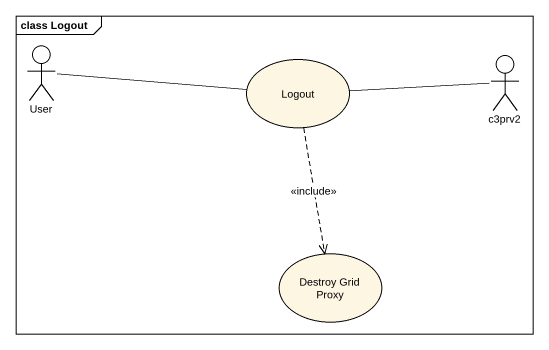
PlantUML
@startuml
mainframe class Logout
actor User
usecase Logout
actor c3prv2
usecase "Destroy Grid Proxy" as Destroy_Grid_Proxy
User -right- Logout
Logout -right- c3prv2
Logout ..> Destroy_Grid_Proxy : <<include>>
@enduml
